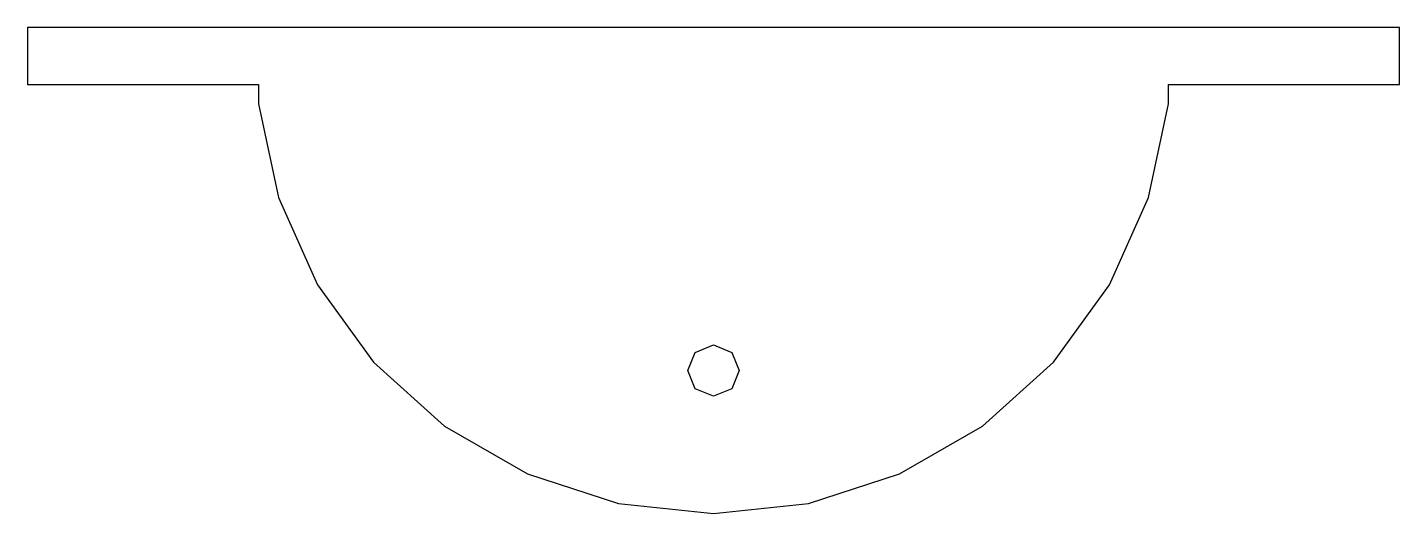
# Model space of a CAD drawing. Header units: metres. Extents: x 0 to 120, y -42 to 0.
import ezdxf

# ---------------------------------------------------------------- set-up
doc = ezdxf.new("R2010")
doc.units = ezdxf.units.M

msp = doc.modelspace()

# ---------------------------------------------------------------- linework, layer by layer
for p, q in [((120, 0), (0, 0)), ((0, 0), (0, -5)), ((120, -5), (120, 0)), ((0, -5), (20.2191, -5)), ((20.2191, -5), (20.2191, -6.68114)), ((99.7809, -6.68114), (99.7809, -5)), ((99.7809, -5), (120, -5)), ((20.2191, -6.68114), (21.9577, -14.8607)), ((98.0423, -14.8607), (99.7809, -6.68114)), ((21.9577, -14.8607), (25.359, -22.5)), ((94.641, -22.5), (98.0423, -14.8607)), ((25.359, -22.5), (30.2742, -29.2652)), ((89.7258, -29.2652), (94.641, -22.5)), ((57.75, -30), (58.409, -28.409)), ((58.409, -28.409), (60, -27.75)), ((60, -27.75), (61.591, -28.409)), ((61.591, -28.409), (62.25, -30)), ((30.2742, -29.2652), (36.4886, -34.8607)), ((58.409, -31.591), (57.75, -30)), ((62.25, -30), (61.591, -31.591)), ((83.5114, -34.8607), (89.7258, -29.2652)), ((60, -32.25), (58.409, -31.591)), ((61.591, -31.591), (60, -32.25)), ((36.4886, -34.8607), (43.7305, -39.0418)), ((76.2695, -39.0418), (83.5114, -34.8607)), ((43.7305, -39.0418), (51.6835, -41.6259)), ((68.3165, -41.6259), (76.2695, -39.0418)), ((51.6835, -41.6259), (60, -42.5)), ((60, -42.5), (68.3165, -41.6259))]:
    msp.add_line(p, q)

doc.saveas('drawing.dxf')
